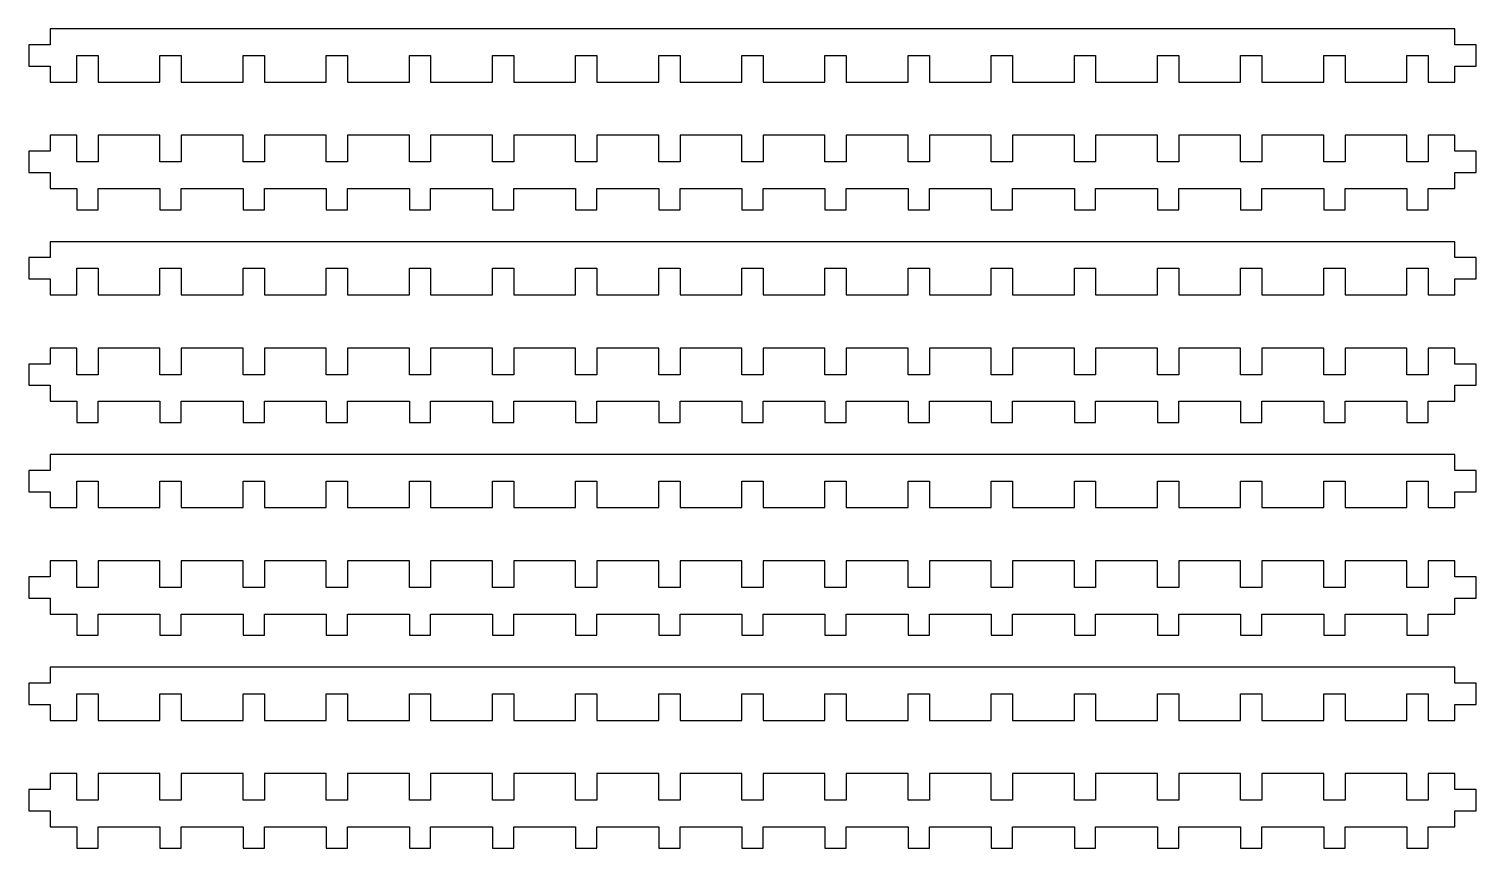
# Model space of a CAD drawing. Header units: metres. Extents: x -282 to 272, y -680 to 554.
# Drawn here: x -282 to -10, y -680 to -526 of the extents above; entities that cross this region are included whole.
import ezdxf

# ---------------------------------------------------------------- set-up
doc = ezdxf.new("R2010")
doc.units = ezdxf.units.M

msp = doc.modelspace()

# ---------------------------------------------------------------- linework, layer by layer
for p, q in [((-14, -526), (-278, -526)), ((-278, -526), (-278, -529)), ((-14, -529), (-14, -526)), ((-278, -529), (-282, -529)), ((-282, -529), (-282, -533)), ((-10, -529), (-14, -529)), ((-10, -533), (-10, -529)), ((-282, -533), (-278, -533)), ((-278, -533), (-278, -536)), ((-273, -531), (-269, -531)), ((-273, -536), (-273, -531)), ((-269, -531), (-269, -536)), ((-257.375, -536), (-257.375, -531)), ((-257.375, -531), (-253.375, -531)), ((-253.375, -531), (-253.375, -536)), ((-241.75, -536), (-241.75, -531)), ((-241.75, -531), (-237.75, -531)), ((-237.75, -531), (-237.75, -536)), ((-226.125, -536), (-226.125, -531)), ((-226.125, -531), (-222.125, -531)), ((-222.125, -531), (-222.125, -536)), ((-210.5, -536), (-210.5, -531)), ((-210.5, -531), (-206.5, -531)), ((-206.5, -531), (-206.5, -536)), ((-194.875, -536), (-194.875, -531)), ((-194.875, -531), (-190.875, -531)), ((-190.875, -531), (-190.875, -536)), ((-179.25, -536), (-179.25, -531)), ((-179.25, -531), (-175.25, -531)), ((-175.25, -531), (-175.25, -536)), ((-163.625, -536), (-163.625, -531)), ((-163.625, -531), (-159.625, -531)), ((-159.625, -531), (-159.625, -536)), ((-148, -536), (-148, -531)), ((-148, -531), (-144, -531)), ((-144, -531), (-144, -536)), ((-132.375, -536), (-132.375, -531)), ((-132.375, -531), (-128.375, -531)), ((-128.375, -531), (-128.375, -536)), ((-116.75, -536), (-116.75, -531)), ((-116.75, -531), (-112.75, -531)), ((-112.75, -531), (-112.75, -536)), ((-101.125, -536), (-101.125, -531)), ((-101.125, -531), (-97.125, -531)), ((-97.125, -531), (-97.125, -536)), ((-85.5, -536), (-85.5, -531)), ((-85.5, -531), (-81.5, -531)), ((-81.5, -531), (-81.5, -536)), ((-69.875, -536), (-69.875, -531)), ((-69.875, -531), (-65.875, -531)), ((-65.875, -531), (-65.875, -536)), ((-54.25, -536), (-54.25, -531)), ((-54.25, -531), (-50.25, -531)), ((-50.25, -531), (-50.25, -536)), ((-38.625, -536), (-38.625, -531)), ((-38.625, -531), (-34.625, -531)), ((-34.625, -531), (-34.625, -536)), ((-23, -536), (-23, -531)), ((-23, -531), (-19, -531)), ((-19, -531), (-19, -536)), ((-14, -536), (-14, -533)), ((-14, -533), (-10, -533)), ((-278, -536), (-273, -536)), ((-269, -536), (-257.375, -536)), ((-253.375, -536), (-241.75, -536)), ((-237.75, -536), (-226.125, -536)), ((-222.125, -536), (-210.5, -536)), ((-206.5, -536), (-194.875, -536)), ((-190.875, -536), (-179.25, -536)), ((-175.25, -536), (-163.625, -536)), ((-159.625, -536), (-148, -536)), ((-144, -536), (-132.375, -536)), ((-128.375, -536), (-116.75, -536)), ((-112.75, -536), (-101.125, -536)), ((-97.125, -536), (-85.5, -536)), ((-81.5, -536), (-69.875, -536)), ((-65.875, -536), (-54.25, -536)), ((-50.25, -536), (-38.625, -536)), ((-34.625, -536), (-23, -536)), ((-19, -536), (-14, -536)), ((-273, -546), (-278, -546)), ((-278, -546), (-278, -549)), ((-273, -551), (-273, -546)), ((-257.375, -546), (-269, -546)), ((-269, -546), (-269, -551)), ((-257.375, -551), (-257.375, -546)), ((-241.75, -546), (-253.375, -546)), ((-253.375, -546), (-253.375, -551)), ((-241.75, -551), (-241.75, -546)), ((-226.125, -546), (-237.75, -546)), ((-237.75, -546), (-237.75, -551)), ((-226.125, -551), (-226.125, -546)), ((-210.5, -546), (-222.125, -546)), ((-222.125, -546), (-222.125, -551)), ((-210.5, -551), (-210.5, -546)), ((-194.875, -546), (-206.5, -546)), ((-206.5, -546), (-206.5, -551)), ((-194.875, -551), (-194.875, -546)), ((-179.25, -546), (-190.875, -546)), ((-190.875, -546), (-190.875, -551)), ((-179.25, -551), (-179.25, -546)), ((-163.625, -546), (-175.25, -546)), ((-175.25, -546), (-175.25, -551)), ((-163.625, -551), (-163.625, -546)), ((-148, -546), (-159.625, -546)), ((-159.625, -546), (-159.625, -551)), ((-148, -551), (-148, -546)), ((-132.375, -546), (-144, -546)), ((-144, -546), (-144, -551)), ((-132.375, -551), (-132.375, -546)), ((-116.75, -546), (-128.375, -546)), ((-128.375, -546), (-128.375, -551)), ((-116.75, -551), (-116.75, -546)), ((-101.125, -546), (-112.75, -546)), ((-112.75, -546), (-112.75, -551)), ((-101.125, -551), (-101.125, -546)), ((-85.5, -546), (-97.125, -546)), ((-97.125, -546), (-97.125, -551)), ((-85.5, -551), (-85.5, -546)), ((-69.875, -546), (-81.5, -546)), ((-81.5, -546), (-81.5, -551)), ((-69.875, -551), (-69.875, -546)), ((-54.25, -546), (-65.875, -546)), ((-65.875, -546), (-65.875, -551)), ((-54.25, -551), (-54.25, -546)), ((-38.625, -546), (-50.25, -546)), ((-50.25, -546), (-50.25, -551)), ((-38.625, -551), (-38.625, -546)), ((-23, -546), (-34.625, -546)), ((-34.625, -546), (-34.625, -551)), ((-23, -551), (-23, -546)), ((-14, -546), (-19, -546)), ((-19, -546), (-19, -551)), ((-14, -549), (-14, -546)), ((-278, -549), (-282, -549)), ((-282, -549), (-282, -553)), ((-10, -549), (-14, -549)), ((-10, -553), (-10, -549)), ((-269, -551), (-273, -551)), ((-253.375, -551), (-257.375, -551)), ((-237.75, -551), (-241.75, -551)), ((-222.125, -551), (-226.125, -551)), ((-206.5, -551), (-210.5, -551)), ((-190.875, -551), (-194.875, -551)), ((-175.25, -551), (-179.25, -551)), ((-159.625, -551), (-163.625, -551)), ((-144, -551), (-148, -551)), ((-128.375, -551), (-132.375, -551)), ((-112.75, -551), (-116.75, -551)), ((-97.125, -551), (-101.125, -551)), ((-81.5, -551), (-85.5, -551)), ((-65.875, -551), (-69.875, -551)), ((-50.25, -551), (-54.25, -551)), ((-34.625, -551), (-38.625, -551)), ((-19, -551), (-23, -551)), ((-282, -553), (-278, -553)), ((-278, -553), (-278, -556)), ((-14, -556), (-14, -553)), ((-14, -553), (-10, -553)), ((-278, -556), (-273, -556)), ((-273, -556), (-273, -560)), ((-269, -556), (-257.375, -556)), ((-269, -560), (-269, -556)), ((-257.375, -556), (-257.375, -560)), ((-253.375, -560), (-253.375, -556)), ((-253.375, -556), (-241.75, -556)), ((-241.75, -556), (-241.75, -560)), ((-237.75, -560), (-237.75, -556)), ((-237.75, -556), (-226.125, -556)), ((-226.125, -556), (-226.125, -560)), ((-222.125, -560), (-222.125, -556)), ((-222.125, -556), (-210.5, -556)), ((-210.5, -556), (-210.5, -560)), ((-206.5, -560), (-206.5, -556)), ((-206.5, -556), (-194.875, -556)), ((-194.875, -556), (-194.875, -560)), ((-190.875, -560), (-190.875, -556)), ((-190.875, -556), (-179.25, -556)), ((-179.25, -556), (-179.25, -560)), ((-175.25, -560), (-175.25, -556)), ((-175.25, -556), (-163.625, -556)), ((-163.625, -556), (-163.625, -560)), ((-159.625, -560), (-159.625, -556)), ((-159.625, -556), (-148, -556)), ((-148, -556), (-148, -560)), ((-144, -560), (-144, -556)), ((-144, -556), (-132.375, -556)), ((-132.375, -556), (-132.375, -560)), ((-128.375, -560), (-128.375, -556)), ((-128.375, -556), (-116.75, -556)), ((-116.75, -556), (-116.75, -560)), ((-112.75, -560), (-112.75, -556)), ((-112.75, -556), (-101.125, -556)), ((-101.125, -556), (-101.125, -560)), ((-97.125, -560), (-97.125, -556)), ((-97.125, -556), (-85.5, -556)), ((-85.5, -556), (-85.5, -560)), ((-81.5, -560), (-81.5, -556)), ((-81.5, -556), (-69.875, -556)), ((-69.875, -556), (-69.875, -560)), ((-65.875, -560), (-65.875, -556)), ((-65.875, -556), (-54.25, -556)), ((-54.25, -556), (-54.25, -560)), ((-50.25, -560), (-50.25, -556)), ((-50.25, -556), (-38.625, -556)), ((-38.625, -556), (-38.625, -560)), ((-34.625, -560), (-34.625, -556)), ((-34.625, -556), (-23, -556)), ((-23, -556), (-23, -560)), ((-19, -560), (-19, -556)), ((-19, -556), (-14, -556)), ((-273, -560), (-269, -560)), ((-257.375, -560), (-253.375, -560)), ((-241.75, -560), (-237.75, -560)), ((-226.125, -560), (-222.125, -560)), ((-210.5, -560), (-206.5, -560)), ((-194.875, -560), (-190.875, -560)), ((-179.25, -560), (-175.25, -560)), ((-163.625, -560), (-159.625, -560)), ((-148, -560), (-144, -560)), ((-132.375, -560), (-128.375, -560)), ((-116.75, -560), (-112.75, -560)), ((-101.125, -560), (-97.125, -560)), ((-85.5, -560), (-81.5, -560)), ((-69.875, -560), (-65.875, -560)), ((-54.25, -560), (-50.25, -560)), ((-38.625, -560), (-34.625, -560)), ((-23, -560), (-19, -560)), ((-14, -566), (-278, -566)), ((-278, -566), (-278, -569)), ((-14, -569), (-14, -566)), ((-278, -569), (-282, -569)), ((-282, -569), (-282, -573)), ((-273, -571), (-269, -571)), ((-273, -576), (-273, -571)), ((-269, -571), (-269, -576)), ((-257.375, -576), (-257.375, -571)), ((-257.375, -571), (-253.375, -571)), ((-253.375, -571), (-253.375, -576)), ((-241.75, -576), (-241.75, -571)), ((-241.75, -571), (-237.75, -571)), ((-237.75, -571), (-237.75, -576)), ((-226.125, -576), (-226.125, -571)), ((-226.125, -571), (-222.125, -571)), ((-222.125, -571), (-222.125, -576)), ((-210.5, -576), (-210.5, -571)), ((-210.5, -571), (-206.5, -571)), ((-206.5, -571), (-206.5, -576)), ((-194.875, -576), (-194.875, -571)), ((-194.875, -571), (-190.875, -571)), ((-190.875, -571), (-190.875, -576)), ((-179.25, -576), (-179.25, -571)), ((-179.25, -571), (-175.25, -571)), ((-175.25, -571), (-175.25, -576)), ((-163.625, -576), (-163.625, -571)), ((-163.625, -571), (-159.625, -571)), ((-159.625, -571), (-159.625, -576)), ((-148, -576), (-148, -571)), ((-148, -571), (-144, -571)), ((-144, -571), (-144, -576)), ((-132.375, -576), (-132.375, -571)), ((-132.375, -571), (-128.375, -571)), ((-128.375, -571), (-128.375, -576)), ((-116.75, -576), (-116.75, -571)), ((-116.75, -571), (-112.75, -571)), ((-112.75, -571), (-112.75, -576)), ((-101.125, -576), (-101.125, -571)), ((-101.125, -571), (-97.125, -571)), ((-97.125, -571), (-97.125, -576)), ((-85.5, -576), (-85.5, -571)), ((-85.5, -571), (-81.5, -571)), ((-81.5, -571), (-81.5, -576)), ((-69.875, -576), (-69.875, -571)), ((-69.875, -571), (-65.875, -571)), ((-65.875, -571), (-65.875, -576)), ((-54.25, -576), (-54.25, -571)), ((-54.25, -571), (-50.25, -571)), ((-50.25, -571), (-50.25, -576)), ((-38.625, -576), (-38.625, -571)), ((-38.625, -571), (-34.625, -571)), ((-34.625, -571), (-34.625, -576)), ((-23, -576), (-23, -571)), ((-23, -571), (-19, -571)), ((-19, -571), (-19, -576)), ((-10, -569), (-14, -569)), ((-10, -573), (-10, -569)), ((-282, -573), (-278, -573)), ((-278, -573), (-278, -576)), ((-14, -576), (-14, -573)), ((-14, -573), (-10, -573)), ((-278, -576), (-273, -576)), ((-269, -576), (-257.375, -576)), ((-253.375, -576), (-241.75, -576)), ((-237.75, -576), (-226.125, -576)), ((-222.125, -576), (-210.5, -576)), ((-206.5, -576), (-194.875, -576)), ((-190.875, -576), (-179.25, -576)), ((-175.25, -576), (-163.625, -576)), ((-159.625, -576), (-148, -576)), ((-144, -576), (-132.375, -576)), ((-128.375, -576), (-116.75, -576)), ((-112.75, -576), (-101.125, -576)), ((-97.125, -576), (-85.5, -576)), ((-81.5, -576), (-69.875, -576)), ((-65.875, -576), (-54.25, -576)), ((-50.25, -576), (-38.625, -576)), ((-34.625, -576), (-23, -576)), ((-19, -576), (-14, -576)), ((-273, -586), (-278, -586)), ((-278, -586), (-278, -589)), ((-273, -591), (-273, -586)), ((-257.375, -586), (-269, -586)), ((-269, -586), (-269, -591)), ((-257.375, -591), (-257.375, -586)), ((-241.75, -586), (-253.375, -586)), ((-253.375, -586), (-253.375, -591)), ((-241.75, -591), (-241.75, -586)), ((-226.125, -586), (-237.75, -586)), ((-237.75, -586), (-237.75, -591)), ((-226.125, -591), (-226.125, -586)), ((-210.5, -586), (-222.125, -586)), ((-222.125, -586), (-222.125, -591)), ((-210.5, -591), (-210.5, -586)), ((-194.875, -586), (-206.5, -586)), ((-206.5, -586), (-206.5, -591)), ((-194.875, -591), (-194.875, -586)), ((-179.25, -586), (-190.875, -586)), ((-190.875, -586), (-190.875, -591)), ((-179.25, -591), (-179.25, -586)), ((-163.625, -586), (-175.25, -586)), ((-175.25, -586), (-175.25, -591)), ((-163.625, -591), (-163.625, -586)), ((-148, -586), (-159.625, -586)), ((-159.625, -586), (-159.625, -591)), ((-148, -591), (-148, -586)), ((-132.375, -586), (-144, -586)), ((-144, -586), (-144, -591)), ((-132.375, -591), (-132.375, -586)), ((-116.75, -586), (-128.375, -586)), ((-128.375, -586), (-128.375, -591)), ((-116.75, -591), (-116.75, -586)), ((-101.125, -586), (-112.75, -586)), ((-112.75, -586), (-112.75, -591)), ((-101.125, -591), (-101.125, -586)), ((-85.5, -586), (-97.125, -586)), ((-97.125, -586), (-97.125, -591)), ((-85.5, -591), (-85.5, -586)), ((-69.875, -586), (-81.5, -586)), ((-81.5, -586), (-81.5, -591)), ((-69.875, -591), (-69.875, -586)), ((-54.25, -586), (-65.875, -586)), ((-65.875, -586), (-65.875, -591)), ((-54.25, -591), (-54.25, -586)), ((-38.625, -586), (-50.25, -586)), ((-50.25, -586), (-50.25, -591)), ((-38.625, -591), (-38.625, -586)), ((-23, -586), (-34.625, -586)), ((-34.625, -586), (-34.625, -591)), ((-23, -591), (-23, -586)), ((-14, -586), (-19, -586)), ((-19, -586), (-19, -591)), ((-14, -589), (-14, -586)), ((-278, -589), (-282, -589)), ((-282, -589), (-282, -593)), ((-10, -589), (-14, -589)), ((-10, -593), (-10, -589)), ((-269, -591), (-273, -591)), ((-253.375, -591), (-257.375, -591)), ((-237.75, -591), (-241.75, -591)), ((-222.125, -591), (-226.125, -591)), ((-206.5, -591), (-210.5, -591)), ((-190.875, -591), (-194.875, -591)), ((-175.25, -591), (-179.25, -591)), ((-159.625, -591), (-163.625, -591)), ((-144, -591), (-148, -591)), ((-128.375, -591), (-132.375, -591)), ((-112.75, -591), (-116.75, -591)), ((-97.125, -591), (-101.125, -591)), ((-81.5, -591), (-85.5, -591)), ((-65.875, -591), (-69.875, -591)), ((-50.25, -591), (-54.25, -591)), ((-34.625, -591), (-38.625, -591)), ((-19, -591), (-23, -591)), ((-282, -593), (-278, -593)), ((-278, -593), (-278, -596)), ((-14, -596), (-14, -593)), ((-14, -593), (-10, -593)), ((-278, -596), (-273, -596)), ((-273, -596), (-273, -600)), ((-269, -596), (-257.375, -596)), ((-269, -600), (-269, -596)), ((-257.375, -596), (-257.375, -600)), ((-253.375, -600), (-253.375, -596)), ((-253.375, -596), (-241.75, -596)), ((-241.75, -596), (-241.75, -600)), ((-237.75, -600), (-237.75, -596)), ((-237.75, -596), (-226.125, -596)), ((-226.125, -596), (-226.125, -600)), ((-222.125, -600), (-222.125, -596)), ((-222.125, -596), (-210.5, -596)), ((-210.5, -596), (-210.5, -600)), ((-206.5, -600), (-206.5, -596)), ((-206.5, -596), (-194.875, -596)), ((-194.875, -596), (-194.875, -600)), ((-190.875, -600), (-190.875, -596)), ((-190.875, -596), (-179.25, -596)), ((-179.25, -596), (-179.25, -600)), ((-175.25, -600), (-175.25, -596)), ((-175.25, -596), (-163.625, -596)), ((-163.625, -596), (-163.625, -600)), ((-159.625, -600), (-159.625, -596)), ((-159.625, -596), (-148, -596)), ((-148, -596), (-148, -600)), ((-144, -600), (-144, -596)), ((-144, -596), (-132.375, -596)), ((-132.375, -596), (-132.375, -600)), ((-128.375, -600), (-128.375, -596)), ((-128.375, -596), (-116.75, -596)), ((-116.75, -596), (-116.75, -600)), ((-112.75, -600), (-112.75, -596)), ((-112.75, -596), (-101.125, -596)), ((-101.125, -596), (-101.125, -600)), ((-97.125, -600), (-97.125, -596)), ((-97.125, -596), (-85.5, -596)), ((-85.5, -596), (-85.5, -600)), ((-81.5, -600), (-81.5, -596)), ((-81.5, -596), (-69.875, -596)), ((-69.875, -596), (-69.875, -600)), ((-65.875, -600), (-65.875, -596)), ((-65.875, -596), (-54.25, -596)), ((-54.25, -596), (-54.25, -600)), ((-50.25, -600), (-50.25, -596)), ((-50.25, -596), (-38.625, -596)), ((-38.625, -596), (-38.625, -600)), ((-34.625, -600), (-34.625, -596)), ((-34.625, -596), (-23, -596)), ((-23, -596), (-23, -600)), ((-19, -600), (-19, -596)), ((-19, -596), (-14, -596)), ((-273, -600), (-269, -600)), ((-257.375, -600), (-253.375, -600)), ((-241.75, -600), (-237.75, -600)), ((-226.125, -600), (-222.125, -600)), ((-210.5, -600), (-206.5, -600)), ((-194.875, -600), (-190.875, -600)), ((-179.25, -600), (-175.25, -600)), ((-163.625, -600), (-159.625, -600)), ((-148, -600), (-144, -600)), ((-132.375, -600), (-128.375, -600)), ((-116.75, -600), (-112.75, -600)), ((-101.125, -600), (-97.125, -600)), ((-85.5, -600), (-81.5, -600)), ((-69.875, -600), (-65.875, -600)), ((-54.25, -600), (-50.25, -600)), ((-38.625, -600), (-34.625, -600)), ((-23, -600), (-19, -600)), ((-14, -606), (-278, -606)), ((-278, -606), (-278, -609)), ((-14, -609), (-14, -606)), ((-278, -609), (-282, -609)), ((-282, -609), (-282, -613)), ((-10, -609), (-14, -609)), ((-10, -613), (-10, -609)), ((-273, -611), (-269, -611)), ((-273, -616), (-273, -611)), ((-269, -611), (-269, -616)), ((-257.375, -616), (-257.375, -611)), ((-257.375, -611), (-253.375, -611)), ((-253.375, -611), (-253.375, -616)), ((-241.75, -616), (-241.75, -611)), ((-241.75, -611), (-237.75, -611)), ((-237.75, -611), (-237.75, -616)), ((-226.125, -616), (-226.125, -611)), ((-226.125, -611), (-222.125, -611)), ((-222.125, -611), (-222.125, -616)), ((-210.5, -616), (-210.5, -611)), ((-210.5, -611), (-206.5, -611)), ((-206.5, -611), (-206.5, -616)), ((-194.875, -616), (-194.875, -611)), ((-194.875, -611), (-190.875, -611)), ((-190.875, -611), (-190.875, -616)), ((-179.25, -616), (-179.25, -611)), ((-179.25, -611), (-175.25, -611)), ((-175.25, -611), (-175.25, -616)), ((-163.625, -616), (-163.625, -611)), ((-163.625, -611), (-159.625, -611)), ((-159.625, -611), (-159.625, -616)), ((-148, -616), (-148, -611)), ((-148, -611), (-144, -611)), ((-144, -611), (-144, -616)), ((-132.375, -616), (-132.375, -611)), ((-132.375, -611), (-128.375, -611)), ((-128.375, -611), (-128.375, -616)), ((-116.75, -616), (-116.75, -611)), ((-116.75, -611), (-112.75, -611)), ((-112.75, -611), (-112.75, -616)), ((-101.125, -616), (-101.125, -611)), ((-101.125, -611), (-97.125, -611)), ((-97.125, -611), (-97.125, -616)), ((-85.5, -616), (-85.5, -611)), ((-85.5, -611), (-81.5, -611)), ((-81.5, -611), (-81.5, -616)), ((-69.875, -616), (-69.875, -611)), ((-69.875, -611), (-65.875, -611)), ((-65.875, -611), (-65.875, -616)), ((-54.25, -616), (-54.25, -611)), ((-54.25, -611), (-50.25, -611)), ((-50.25, -611), (-50.25, -616)), ((-38.625, -616), (-38.625, -611)), ((-38.625, -611), (-34.625, -611)), ((-34.625, -611), (-34.625, -616)), ((-23, -616), (-23, -611)), ((-23, -611), (-19, -611)), ((-19, -611), (-19, -616)), ((-282, -613), (-278, -613)), ((-278, -613), (-278, -616)), ((-14, -616), (-14, -613)), ((-14, -613), (-10, -613)), ((-278, -616), (-273, -616)), ((-269, -616), (-257.375, -616)), ((-253.375, -616), (-241.75, -616)), ((-237.75, -616), (-226.125, -616)), ((-222.125, -616), (-210.5, -616)), ((-206.5, -616), (-194.875, -616)), ((-190.875, -616), (-179.25, -616)), ((-175.25, -616), (-163.625, -616)), ((-159.625, -616), (-148, -616)), ((-144, -616), (-132.375, -616)), ((-128.375, -616), (-116.75, -616)), ((-112.75, -616), (-101.125, -616)), ((-97.125, -616), (-85.5, -616)), ((-81.5, -616), (-69.875, -616)), ((-65.875, -616), (-54.25, -616)), ((-50.25, -616), (-38.625, -616)), ((-34.625, -616), (-23, -616)), ((-19, -616), (-14, -616)), ((-273, -626), (-278, -626)), ((-278, -626), (-278, -629)), ((-273, -631), (-273, -626)), ((-257.375, -626), (-269, -626)), ((-269, -626), (-269, -631)), ((-257.375, -631), (-257.375, -626)), ((-241.75, -626), (-253.375, -626)), ((-253.375, -626), (-253.375, -631)), ((-241.75, -631), (-241.75, -626)), ((-226.125, -626), (-237.75, -626)), ((-237.75, -626), (-237.75, -631)), ((-226.125, -631), (-226.125, -626)), ((-210.5, -626), (-222.125, -626)), ((-222.125, -626), (-222.125, -631)), ((-210.5, -631), (-210.5, -626)), ((-194.875, -626), (-206.5, -626)), ((-206.5, -626), (-206.5, -631)), ((-194.875, -631), (-194.875, -626)), ((-179.25, -626), (-190.875, -626)), ((-190.875, -626), (-190.875, -631)), ((-179.25, -631), (-179.25, -626)), ((-163.625, -626), (-175.25, -626)), ((-175.25, -626), (-175.25, -631)), ((-163.625, -631), (-163.625, -626)), ((-148, -626), (-159.625, -626)), ((-159.625, -626), (-159.625, -631)), ((-148, -631), (-148, -626)), ((-132.375, -626), (-144, -626)), ((-144, -626), (-144, -631)), ((-132.375, -631), (-132.375, -626)), ((-116.75, -626), (-128.375, -626)), ((-128.375, -626), (-128.375, -631)), ((-116.75, -631), (-116.75, -626)), ((-101.125, -626), (-112.75, -626)), ((-112.75, -626), (-112.75, -631)), ((-101.125, -631), (-101.125, -626)), ((-85.5, -626), (-97.125, -626)), ((-97.125, -626), (-97.125, -631)), ((-85.5, -631), (-85.5, -626)), ((-69.875, -626), (-81.5, -626)), ((-81.5, -626), (-81.5, -631)), ((-69.875, -631), (-69.875, -626)), ((-54.25, -626), (-65.875, -626)), ((-65.875, -626), (-65.875, -631)), ((-54.25, -631), (-54.25, -626)), ((-38.625, -626), (-50.25, -626)), ((-50.25, -626), (-50.25, -631)), ((-38.625, -631), (-38.625, -626)), ((-23, -626), (-34.625, -626)), ((-34.625, -626), (-34.625, -631)), ((-23, -631), (-23, -626)), ((-14, -626), (-19, -626)), ((-19, -626), (-19, -631)), ((-14, -629), (-14, -626)), ((-278, -629), (-282, -629)), ((-282, -629), (-282, -633)), ((-269, -631), (-273, -631)), ((-253.375, -631), (-257.375, -631)), ((-237.75, -631), (-241.75, -631)), ((-222.125, -631), (-226.125, -631)), ((-206.5, -631), (-210.5, -631)), ((-190.875, -631), (-194.875, -631)), ((-175.25, -631), (-179.25, -631)), ((-159.625, -631), (-163.625, -631)), ((-144, -631), (-148, -631)), ((-128.375, -631), (-132.375, -631)), ((-112.75, -631), (-116.75, -631)), ((-97.125, -631), (-101.125, -631)), ((-81.5, -631), (-85.5, -631)), ((-65.875, -631), (-69.875, -631)), ((-50.25, -631), (-54.25, -631)), ((-34.625, -631), (-38.625, -631)), ((-19, -631), (-23, -631)), ((-10, -629), (-14, -629)), ((-10, -633), (-10, -629)), ((-282, -633), (-278, -633)), ((-278, -633), (-278, -636)), ((-14, -636), (-14, -633)), ((-14, -633), (-10, -633)), ((-278, -636), (-273, -636)), ((-273, -636), (-273, -640)), ((-269, -636), (-257.375, -636)), ((-269, -640), (-269, -636)), ((-257.375, -636), (-257.375, -640)), ((-253.375, -640), (-253.375, -636)), ((-253.375, -636), (-241.75, -636)), ((-241.75, -636), (-241.75, -640)), ((-237.75, -640), (-237.75, -636)), ((-237.75, -636), (-226.125, -636)), ((-226.125, -636), (-226.125, -640)), ((-222.125, -640), (-222.125, -636)), ((-222.125, -636), (-210.5, -636)), ((-210.5, -636), (-210.5, -640)), ((-206.5, -640), (-206.5, -636)), ((-206.5, -636), (-194.875, -636)), ((-194.875, -636), (-194.875, -640)), ((-190.875, -640), (-190.875, -636)), ((-190.875, -636), (-179.25, -636)), ((-179.25, -636), (-179.25, -640)), ((-175.25, -640), (-175.25, -636)), ((-175.25, -636), (-163.625, -636)), ((-163.625, -636), (-163.625, -640)), ((-159.625, -640), (-159.625, -636)), ((-159.625, -636), (-148, -636)), ((-148, -636), (-148, -640)), ((-144, -640), (-144, -636)), ((-144, -636), (-132.375, -636)), ((-132.375, -636), (-132.375, -640)), ((-128.375, -640), (-128.375, -636)), ((-128.375, -636), (-116.75, -636)), ((-116.75, -636), (-116.75, -640)), ((-112.75, -640), (-112.75, -636)), ((-112.75, -636), (-101.125, -636)), ((-101.125, -636), (-101.125, -640)), ((-97.125, -640), (-97.125, -636)), ((-97.125, -636), (-85.5, -636)), ((-85.5, -636), (-85.5, -640)), ((-81.5, -640), (-81.5, -636)), ((-81.5, -636), (-69.875, -636)), ((-69.875, -636), (-69.875, -640)), ((-65.875, -640), (-65.875, -636)), ((-65.875, -636), (-54.25, -636)), ((-54.25, -636), (-54.25, -640)), ((-50.25, -640), (-50.25, -636)), ((-50.25, -636), (-38.625, -636)), ((-38.625, -636), (-38.625, -640)), ((-34.625, -640), (-34.625, -636)), ((-34.625, -636), (-23, -636)), ((-23, -636), (-23, -640)), ((-19, -640), (-19, -636)), ((-19, -636), (-14, -636)), ((-273, -640), (-269, -640)), ((-257.375, -640), (-253.375, -640)), ((-241.75, -640), (-237.75, -640)), ((-226.125, -640), (-222.125, -640)), ((-210.5, -640), (-206.5, -640)), ((-194.875, -640), (-190.875, -640)), ((-179.25, -640), (-175.25, -640)), ((-163.625, -640), (-159.625, -640)), ((-148, -640), (-144, -640)), ((-132.375, -640), (-128.375, -640)), ((-116.75, -640), (-112.75, -640)), ((-101.125, -640), (-97.125, -640)), ((-85.5, -640), (-81.5, -640)), ((-69.875, -640), (-65.875, -640)), ((-54.25, -640), (-50.25, -640)), ((-38.625, -640), (-34.625, -640)), ((-23, -640), (-19, -640)), ((-14, -646), (-278, -646)), ((-278, -646), (-278, -649)), ((-14, -649), (-14, -646)), ((-278, -649), (-282, -649)), ((-282, -649), (-282, -653)), ((-10, -649), (-14, -649)), ((-10, -653), (-10, -649)), ((-273, -651), (-269, -651)), ((-273, -656), (-273, -651)), ((-269, -651), (-269, -656)), ((-257.375, -656), (-257.375, -651)), ((-257.375, -651), (-253.375, -651)), ((-253.375, -651), (-253.375, -656)), ((-241.75, -656), (-241.75, -651)), ((-241.75, -651), (-237.75, -651)), ((-237.75, -651), (-237.75, -656)), ((-226.125, -656), (-226.125, -651)), ((-226.125, -651), (-222.125, -651)), ((-222.125, -651), (-222.125, -656)), ((-210.5, -656), (-210.5, -651)), ((-210.5, -651), (-206.5, -651)), ((-206.5, -651), (-206.5, -656)), ((-194.875, -656), (-194.875, -651)), ((-194.875, -651), (-190.875, -651)), ((-190.875, -651), (-190.875, -656)), ((-179.25, -656), (-179.25, -651)), ((-179.25, -651), (-175.25, -651)), ((-175.25, -651), (-175.25, -656)), ((-163.625, -656), (-163.625, -651)), ((-163.625, -651), (-159.625, -651)), ((-159.625, -651), (-159.625, -656)), ((-148, -656), (-148, -651)), ((-148, -651), (-144, -651)), ((-144, -651), (-144, -656)), ((-132.375, -656), (-132.375, -651)), ((-132.375, -651), (-128.375, -651)), ((-128.375, -651), (-128.375, -656)), ((-116.75, -656), (-116.75, -651)), ((-116.75, -651), (-112.75, -651)), ((-112.75, -651), (-112.75, -656)), ((-101.125, -656), (-101.125, -651)), ((-101.125, -651), (-97.125, -651)), ((-97.125, -651), (-97.125, -656)), ((-85.5, -656), (-85.5, -651)), ((-85.5, -651), (-81.5, -651)), ((-81.5, -651), (-81.5, -656)), ((-69.875, -656), (-69.875, -651)), ((-69.875, -651), (-65.875, -651)), ((-65.875, -651), (-65.875, -656)), ((-54.25, -656), (-54.25, -651)), ((-54.25, -651), (-50.25, -651)), ((-50.25, -651), (-50.25, -656)), ((-38.625, -656), (-38.625, -651)), ((-38.625, -651), (-34.625, -651)), ((-34.625, -651), (-34.625, -656)), ((-23, -656), (-23, -651)), ((-23, -651), (-19, -651)), ((-19, -651), (-19, -656)), ((-282, -653), (-278, -653)), ((-278, -653), (-278, -656)), ((-14, -656), (-14, -653)), ((-14, -653), (-10, -653)), ((-278, -656), (-273, -656)), ((-269, -656), (-257.375, -656)), ((-253.375, -656), (-241.75, -656)), ((-237.75, -656), (-226.125, -656)), ((-222.125, -656), (-210.5, -656)), ((-206.5, -656), (-194.875, -656)), ((-190.875, -656), (-179.25, -656)), ((-175.25, -656), (-163.625, -656)), ((-159.625, -656), (-148, -656)), ((-144, -656), (-132.375, -656)), ((-128.375, -656), (-116.75, -656)), ((-112.75, -656), (-101.125, -656)), ((-97.125, -656), (-85.5, -656)), ((-81.5, -656), (-69.875, -656)), ((-65.875, -656), (-54.25, -656)), ((-50.25, -656), (-38.625, -656)), ((-34.625, -656), (-23, -656)), ((-19, -656), (-14, -656)), ((-273, -666), (-278, -666)), ((-278, -666), (-278, -669)), ((-273, -671), (-273, -666)), ((-257.375, -666), (-269, -666)), ((-269, -666), (-269, -671)), ((-257.375, -671), (-257.375, -666)), ((-241.75, -666), (-253.375, -666)), ((-253.375, -666), (-253.375, -671)), ((-241.75, -671), (-241.75, -666)), ((-226.125, -666), (-237.75, -666)), ((-237.75, -666), (-237.75, -671)), ((-226.125, -671), (-226.125, -666)), ((-210.5, -666), (-222.125, -666)), ((-222.125, -666), (-222.125, -671)), ((-210.5, -671), (-210.5, -666)), ((-194.875, -666), (-206.5, -666)), ((-206.5, -666), (-206.5, -671)), ((-194.875, -671), (-194.875, -666)), ((-179.25, -666), (-190.875, -666)), ((-190.875, -666), (-190.875, -671)), ((-179.25, -671), (-179.25, -666)), ((-163.625, -666), (-175.25, -666)), ((-175.25, -666), (-175.25, -671)), ((-163.625, -671), (-163.625, -666)), ((-148, -666), (-159.625, -666)), ((-159.625, -666), (-159.625, -671)), ((-148, -671), (-148, -666)), ((-132.375, -666), (-144, -666)), ((-144, -666), (-144, -671)), ((-132.375, -671), (-132.375, -666)), ((-116.75, -666), (-128.375, -666)), ((-128.375, -666), (-128.375, -671)), ((-116.75, -671), (-116.75, -666)), ((-101.125, -666), (-112.75, -666)), ((-112.75, -666), (-112.75, -671)), ((-101.125, -671), (-101.125, -666)), ((-85.5, -666), (-97.125, -666)), ((-97.125, -666), (-97.125, -671)), ((-85.5, -671), (-85.5, -666)), ((-69.875, -666), (-81.5, -666)), ((-81.5, -666), (-81.5, -671)), ((-69.875, -671), (-69.875, -666)), ((-54.25, -666), (-65.875, -666)), ((-65.875, -666), (-65.875, -671)), ((-54.25, -671), (-54.25, -666)), ((-38.625, -666), (-50.25, -666)), ((-50.25, -666), (-50.25, -671)), ((-38.625, -671), (-38.625, -666)), ((-23, -666), (-34.625, -666)), ((-34.625, -666), (-34.625, -671)), ((-23, -671), (-23, -666)), ((-14, -666), (-19, -666)), ((-19, -666), (-19, -671)), ((-14, -669), (-14, -666)), ((-278, -669), (-282, -669)), ((-282, -669), (-282, -673)), ((-10, -669), (-14, -669)), ((-10, -673), (-10, -669)), ((-269, -671), (-273, -671)), ((-253.375, -671), (-257.375, -671)), ((-237.75, -671), (-241.75, -671)), ((-222.125, -671), (-226.125, -671)), ((-206.5, -671), (-210.5, -671)), ((-190.875, -671), (-194.875, -671)), ((-175.25, -671), (-179.25, -671)), ((-159.625, -671), (-163.625, -671)), ((-144, -671), (-148, -671)), ((-128.375, -671), (-132.375, -671)), ((-112.75, -671), (-116.75, -671)), ((-97.125, -671), (-101.125, -671)), ((-81.5, -671), (-85.5, -671)), ((-65.875, -671), (-69.875, -671)), ((-50.25, -671), (-54.25, -671)), ((-34.625, -671), (-38.625, -671)), ((-19, -671), (-23, -671)), ((-282, -673), (-278, -673)), ((-278, -673), (-278, -676)), ((-14, -676), (-14, -673)), ((-14, -673), (-10, -673)), ((-278, -676), (-273, -676)), ((-273, -676), (-273, -680)), ((-269, -676), (-257.375, -676)), ((-269, -680), (-269, -676)), ((-257.375, -676), (-257.375, -680)), ((-253.375, -680), (-253.375, -676)), ((-253.375, -676), (-241.75, -676)), ((-241.75, -676), (-241.75, -680)), ((-237.75, -680), (-237.75, -676)), ((-237.75, -676), (-226.125, -676)), ((-226.125, -676), (-226.125, -680)), ((-222.125, -680), (-222.125, -676)), ((-222.125, -676), (-210.5, -676)), ((-210.5, -676), (-210.5, -680)), ((-206.5, -680), (-206.5, -676)), ((-206.5, -676), (-194.875, -676)), ((-194.875, -676), (-194.875, -680)), ((-190.875, -680), (-190.875, -676)), ((-190.875, -676), (-179.25, -676)), ((-179.25, -676), (-179.25, -680)), ((-175.25, -680), (-175.25, -676)), ((-175.25, -676), (-163.625, -676)), ((-163.625, -676), (-163.625, -680)), ((-159.625, -680), (-159.625, -676)), ((-159.625, -676), (-148, -676)), ((-148, -676), (-148, -680)), ((-144, -680), (-144, -676)), ((-144, -676), (-132.375, -676)), ((-132.375, -676), (-132.375, -680)), ((-128.375, -680), (-128.375, -676)), ((-128.375, -676), (-116.75, -676)), ((-116.75, -676), (-116.75, -680)), ((-112.75, -680), (-112.75, -676)), ((-112.75, -676), (-101.125, -676)), ((-101.125, -676), (-101.125, -680)), ((-97.125, -680), (-97.125, -676)), ((-97.125, -676), (-85.5, -676)), ((-85.5, -676), (-85.5, -680)), ((-81.5, -680), (-81.5, -676)), ((-81.5, -676), (-69.875, -676)), ((-69.875, -676), (-69.875, -680)), ((-65.875, -680), (-65.875, -676)), ((-65.875, -676), (-54.25, -676)), ((-54.25, -676), (-54.25, -680)), ((-50.25, -680), (-50.25, -676)), ((-50.25, -676), (-38.625, -676)), ((-38.625, -676), (-38.625, -680)), ((-34.625, -680), (-34.625, -676)), ((-34.625, -676), (-23, -676)), ((-23, -676), (-23, -680)), ((-19, -680), (-19, -676)), ((-19, -676), (-14, -676)), ((-273, -680), (-269, -680)), ((-257.375, -680), (-253.375, -680)), ((-241.75, -680), (-237.75, -680)), ((-226.125, -680), (-222.125, -680)), ((-210.5, -680), (-206.5, -680)), ((-194.875, -680), (-190.875, -680)), ((-179.25, -680), (-175.25, -680)), ((-163.625, -680), (-159.625, -680)), ((-148, -680), (-144, -680)), ((-132.375, -680), (-128.375, -680)), ((-116.75, -680), (-112.75, -680)), ((-101.125, -680), (-97.125, -680)), ((-85.5, -680), (-81.5, -680)), ((-69.875, -680), (-65.875, -680)), ((-54.25, -680), (-50.25, -680)), ((-38.625, -680), (-34.625, -680)), ((-23, -680), (-19, -680))]:
    msp.add_line(p, q)

doc.saveas('drawing.dxf')
